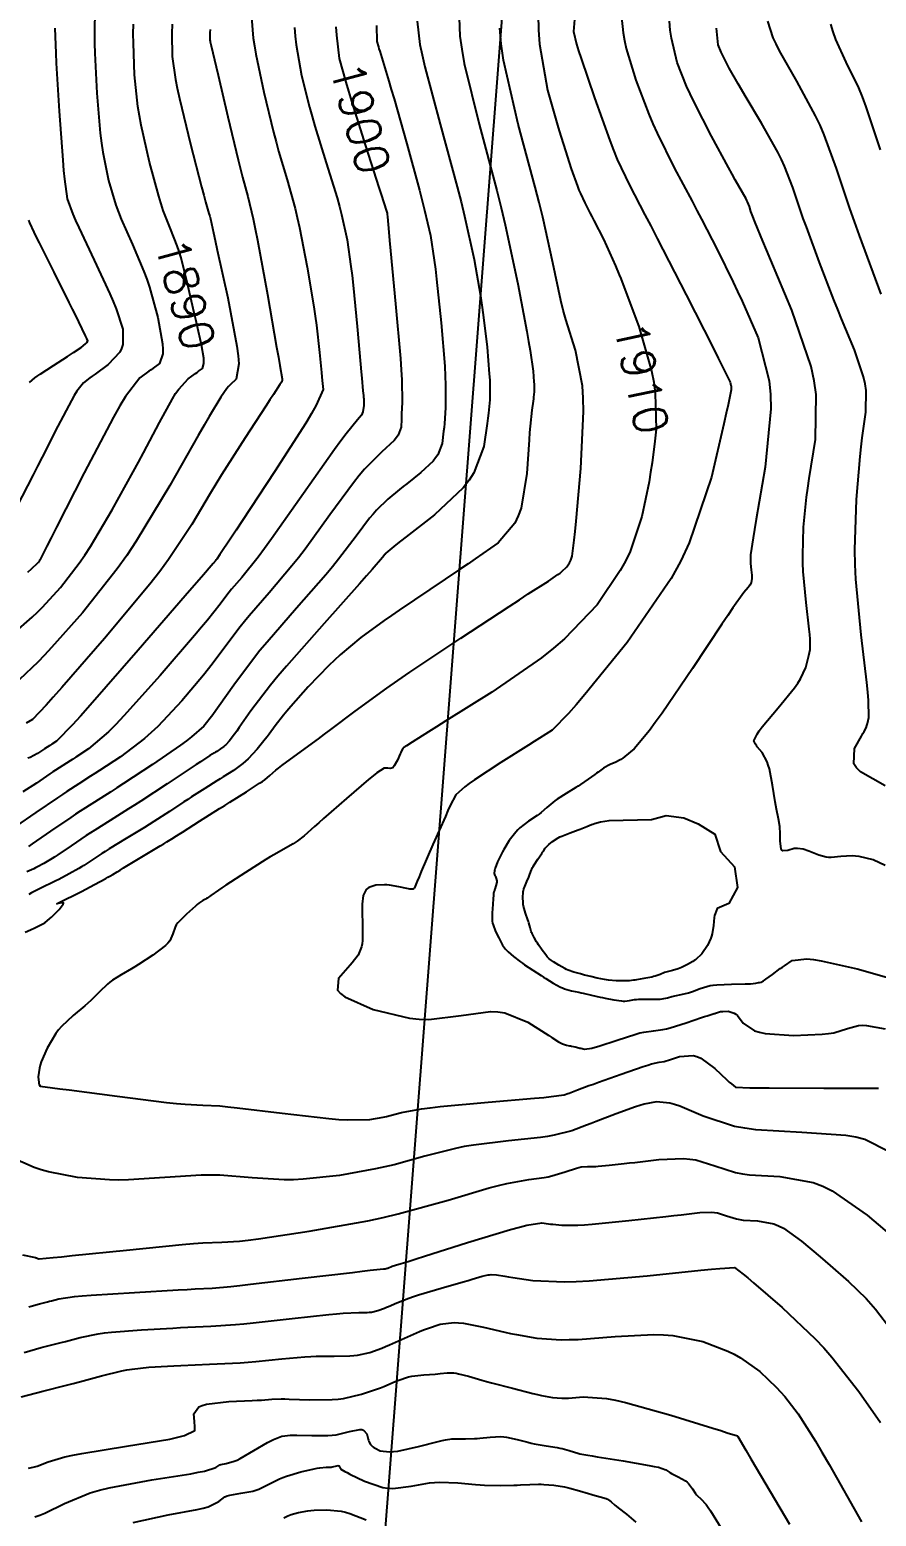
# Model space of a CAD drawing. Header units: metres. Extents: x 837476 to 838477, y 1189012 to 1191014.
# Drawn here: x 838139 to 838235.9, y 1189330.8 to 1189500.8 of the extents above; entities that cross this region are included whole.
import ezdxf

# ---------------------------------------------------------------- set-up
doc = ezdxf.new("R2010")
doc.units = ezdxf.units.M
doc.header["$LTSCALE"] = 0.3
for name, color, linetype in [('CORREDORVIA', 94, 'Continuous'), ('COTAS 10', 1, 'Continuous'), ('COTAS INT', 252, 'Continuous')]:
    doc.layers.add(name, color=color, linetype=linetype)
doc.styles.get("Standard").update_dxf_attribs({"font": 'simplex.shx'})

msp = doc.modelspace()

# ---------------------------------------------------------------- linework, layer by layer
at = {"layer": 'CORREDORVIA'}
msp.add_lwpolyline([(837910.676, 1191000.965), (838246.889, 1191005.3), (838347.391, 1190870.925), (838423.516, 1190628.699), (838450.215, 1190473.685), (838321.32, 1190375.615), (838242.09, 1190297.633), (838236.889, 1190068.622), (838166.593, 1189160.17), (837860.483, 1189307.124), (837593.191, 1189234.399), (837744.487, 1189686.609), (837700.859, 1189887.9), (837671.347, 1190075.087), (837676.273, 1190181.696), (837885.383, 1190229.429), (837983.184, 1190344.12), (837817.554, 1190502.187), (837798.033, 1190660.17), (837963.574, 1190795.982)], close=True, dxfattribs=at)
at = {"layer": 'COTAS 10'}
for points in [[(838137.149, 1189431.751), (838139.34, 1189433.655), (838139.932, 1189434.219), (838140.517, 1189434.798), (838142.579, 1189437.025), (838144.713, 1189439.804), (838145.345, 1189440.733), (838145.994, 1189441.731), (838148.486, 1189445.908), (838150.9, 1189450.256), (838151.501, 1189451.362), (838152.071, 1189452.425), (838153.885, 1189455.908), (838155.376, 1189458.621), (838155.743, 1189459.198), (838156.089, 1189459.7), (838157.176, 1189460.885), (838158.008, 1189461.491), (838158.194, 1189461.628), (838158.361, 1189461.752), (838158.803, 1189462.087), (838158.978, 1189462.653), (838158.977, 1189462.922), (838158.953, 1189463.239), (838158.687, 1189464.791), (838158.203, 1189466.974), (838158.042, 1189467.69), (838157.869, 1189468.454), (838157.148, 1189471.615), (838156.357, 1189474.712), (838156.141, 1189475.436), (838155.926, 1189476.102), (838155.159, 1189478.026), (838154.326, 1189480.136), (838154.07, 1189480.919), (838154.045, 1189481.001), (838153.803, 1189481.789), (838152.746, 1189485.652), (838151.795, 1189489.878), (838151.595, 1189490.978), (838151.423, 1189492.046), (838151.029, 1189495.652), (838150.903, 1189499.262), (838150.9, 1189500.334), (838150.91, 1189501.438)], [(838174.086, 1189501.126), (838174.13, 1189500.18), (838174.457, 1189497.517), (838175.193, 1189494.8), (838175.498, 1189493.775), (838175.846, 1189492.632), (838177.466, 1189487.517), (838178.999, 1189482.773), (838179.292, 1189481.864), (838179.529, 1189481.129), (838179.909, 1189479.937), (838179.922, 1189479.827), (838179.927, 1189479.774), (838179.933, 1189479.712), (838179.96, 1189479.411), (838180.123, 1189477.666), (838180.215, 1189476.695), (838180.327, 1189475.511), (838180.9, 1189469.474), (838181.447, 1189463.227), (838181.543, 1189461.912), (838181.615, 1189460.777), (838181.673, 1189458.174), (838181.593, 1189456.873), (838181.578, 1189456.558), (838181.566, 1189456.263), (838181.548, 1189455.364), (838181.209, 1189454.463), (838180.995, 1189454.168), (838180.729, 1189453.852), (838179.332, 1189452.546), (838177.363, 1189450.569), (838176.736, 1189449.831), (838176.073, 1189449.01), (838173.386, 1189445.355), (838170.544, 1189441.434), (838169.785, 1189440.444), (838169.038, 1189439.496), (838166.439, 1189436.421), (838164.164, 1189433.809), (838163.621, 1189433.153), (838163.117, 1189432.526), (838161.609, 1189430.505), (838160.053, 1189428.407), (838159.517, 1189427.731), (838158.936, 1189427.014), (838156.458, 1189424.084), (838153.693, 1189421.158), (838152.931, 1189420.443), (838152.17, 1189419.771), (838149.435, 1189417.69), (838147.043, 1189416.116), (838146.5, 1189415.763), (838146.007, 1189415.445), (838144.658, 1189414.599), (838143.285, 1189413.72), (838142.779, 1189413.382), (838142.217, 1189413.003), (838139.734, 1189411.293), (838137.411, 1189409.694)], [(838197.201, 1189502.505), (838197.247, 1189500.8), (838197.356, 1189499.171), (838198.283, 1189493.913), (838199.518, 1189489.633), (838199.821, 1189488.619), (838200.107, 1189487.681), (838200.999, 1189484.912), (838201.711, 1189482.924), (838201.883, 1189482.477), (838202.044, 1189482.075), (838202.536, 1189480.999), (838203.121, 1189479.888), (838203.341, 1189479.464), (838203.586, 1189478.99), (838204.68, 1189476.857), (838206.064, 1189473.826), (838206.492, 1189472.786), (838206.658, 1189472.368), (838206.939, 1189471.658), (838208.717, 1189466.857), (838210.18, 1189461.792), (838210.43, 1189460.498), (838210.612, 1189459.251), (838210.709, 1189455.135), (838210.547, 1189453.771), (838210.25, 1189451.284), (838210.082, 1189450.203), (838209.897, 1189449.115), (838209.08, 1189445.135), (838207.725, 1189441.144), (838207.201, 1189440.05), (838206.612, 1189438.961), (838203.945, 1189435.065), (838200.219, 1189431.18), (838198.962, 1189430.097), (838197.608, 1189429.012), (838191.903, 1189425.065), (838186.648, 1189421.777), (838185.578, 1189421.107), (838184.673, 1189420.54), (838182.795, 1189419.362), (838182.142, 1189418.935), (838182.01, 1189418.842), (838181.9, 1189418.761), (838181.68, 1189418.561), (838181.543, 1189418.293), (838181.485, 1189418.168), (838181.418, 1189418.022), (838181.106, 1189417.312), (838180.758, 1189416.642), (838180.669, 1189416.521), (838180.583, 1189416.427), (838180.3, 1189416.322), (838180.031, 1189416.378), (838179.954, 1189416.386), (838179.877, 1189416.391), (838179.589, 1189416.381), (838178.751, 1189415.831), (838178.327, 1189415.494), (838177.819, 1189415.078), (838175.289, 1189412.911), (838172.672, 1189410.622), (838172.11, 1189410.128), (838171.618, 1189409.696), (838170.427, 1189408.643), (838169.657, 1189408.026), (838169.43, 1189407.869), (838169.197, 1189407.719), (838168.307, 1189407.225), (838167.04, 1189406.524), (838166.569, 1189406.243), (838166.046, 1189405.924), (838163.723, 1189404.456), (838161.496, 1189403.011), (838161.033, 1189402.705), (838160.637, 1189402.441), (838159.761, 1189401.829), (838159.355, 1189401.528), (838159.254, 1189401.46), (838159.159, 1189401.399), (838158.861, 1189401.234), (838158.412, 1189400.925), (838158.222, 1189400.774), (838158.004, 1189400.593), (838156.979, 1189399.704), (838156.005, 1189398.702), (838155.819, 1189398.451), (838155.669, 1189398.211), (838155.428, 1189397.44), (838155.074, 1189396.643), (838154.852, 1189396.386), (838154.576, 1189396.115), (838153.135, 1189395.005), (838151.49, 1189393.925), (838151.086, 1189393.671), (838150.705, 1189393.437), (838149.516, 1189392.758), (838148.502, 1189392.124), (838148.231, 1189391.919), (838147.964, 1189391.701), (838147.037, 1189390.809), (838146.026, 1189389.801), (838145.707, 1189389.51), (838145.371, 1189389.214), (838144.016, 1189388.105), (838142.67, 1189386.839), (838142.339, 1189386.444), (838142.027, 1189386.03), (838141.053, 1189384.374), (838140.375, 1189382.785), (838140.25, 1189382.412), (838140.152, 1189382.069), (838140.023, 1189381.075), (838140.083, 1189380.425), (838140.105, 1189380.299), (838140.129, 1189380.197), (838140.23, 1189380.025), (838141.653, 1189379.835), (838142.51, 1189379.722), (838143.566, 1189379.583), (838149.053, 1189378.865), (838154.692, 1189378.168), (838155.844, 1189378.043), (838156.819, 1189377.947), (838158.865, 1189377.847), (838160.797, 1189377.762), (838161.701, 1189377.675), (838162.766, 1189377.561), (838167.941, 1189376.924), (838173.258, 1189376.317), (838174.412, 1189376.222), (838175.427, 1189376.16), (838177.941, 1189376.201), (838179.481, 1189376.478), (838179.882, 1189376.565), (838180.271, 1189376.655), (838181.585, 1189377.016), (838183.861, 1189377.433), (838184.857, 1189377.559), (838186.012, 1189377.689), (838191.503, 1189378.195), (838196.807, 1189378.646), (838197.845, 1189378.742), (838198.695, 1189378.824), (838200.206, 1189379.016), (838200.613, 1189379.17), (838200.767, 1189379.229), (838200.939, 1189379.295), (838201.71, 1189379.593), (838203.018, 1189380.08), (838203.529, 1189380.265), (838204.105, 1189380.472), (838206.722, 1189381.401), (838209.233, 1189382.262), (838209.742, 1189382.425), (838210.169, 1189382.556), (838211.041, 1189382.759), (838211.612, 1189382.854), (838211.85, 1189382.917), (838212.124, 1189382.996), (838213.4, 1189383.413), (838214.934, 1189383.521), (838215.37, 1189383.404), (838215.81, 1189383.224), (838217.439, 1189382.043), (838218.807, 1189380.745), (838219.083, 1189380.49), (838219.315, 1189380.28), (838219.779, 1189379.902), (838221.436, 1189379.836), (838222.419, 1189379.824), (838223.63, 1189379.814), (838229.899, 1189379.798), (838236.149, 1189379.785)], [(838236.436, 1189470.562), (838233.959, 1189477.261), (838233.385, 1189478.872), (838232.858, 1189480.376), (838231.36, 1189484.924), (838229.94, 1189488.804), (838229.463, 1189489.886), (838228.95, 1189490.972), (838226.796, 1189494.924), (838224.834, 1189498.396), (838224.442, 1189499.18), (838224.116, 1189499.886), (838223.485, 1189501.794)], [(838138.074, 1189344.504), (838140.53, 1189345.137), (838143.271, 1189345.819), (838144.006, 1189346.008), (838144.729, 1189346.198), (838147.256, 1189346.887), (838149.58, 1189347.463), (838150.176, 1189347.582), (838150.752, 1189347.682), (838152.663, 1189347.9), (838154.811, 1189348.01), (838155.537, 1189348.044), (838156.319, 1189348.079), (838159.618, 1189348.217), (838163.12, 1189348.4), (838164.03, 1189348.464), (838164.915, 1189348.533), (838167.896, 1189348.83), (838170.527, 1189349.083), (838171.191, 1189349.124), (838171.827, 1189349.153), (838173.893, 1189349.154), (838175.66, 1189349.171), (838176.108, 1189349.21), (838176.539, 1189349.263), (838177.945, 1189349.581), (838179.34, 1189350.083), (838179.763, 1189350.253), (838180.202, 1189350.436), (838181.921, 1189351.208), (838183.656, 1189351.976), (838184.106, 1189352.156), (838184.542, 1189352.322), (838186.005, 1189352.804), (838187.599, 1189352.991), (838188.118, 1189352.971), (838188.67, 1189352.92), (838190.944, 1189352.475), (838193.399, 1189351.887), (838194.065, 1189351.745), (838194.726, 1189351.612), (838197.063, 1189351.207), (838199.838, 1189351.029), (838200.774, 1189351.039), (838201.783, 1189351.075), (838206.033, 1189351.416), (838210.441, 1189351.638), (838211.549, 1189351.597), (838212.609, 1189351.513), (838216.033, 1189350.842), (838218.926, 1189349.727), (838219.651, 1189349.364), (838220.343, 1189348.976), (838222.57, 1189347.379), (838224.468, 1189345.575), (838224.953, 1189345.058), (838225.42, 1189344.532), (838226.959, 1189342.57), (838228.935, 1189339.448), (838229.677, 1189338.191), (838230.503, 1189336.765), (838234.194, 1189330.195)]]:
    msp.add_lwpolyline(points, dxfattribs=at)
at = {"layer": 'COTAS INT'}
for points in [[(838146.501, 1189503.341), (838146.449, 1189500.25), (838146.466, 1189499.227), (838146.498, 1189498.131), (838146.726, 1189493.566), (838147.121, 1189488.967), (838147.258, 1189487.849), (838147.407, 1189486.799), (838148.043, 1189483.566), (838148.899, 1189480.745), (838149.186, 1189479.953), (838149.496, 1189479.158), (838150.797, 1189476.247), (838152.121, 1189473.178), (838152.445, 1189472.282), (838152.75, 1189471.366), (838153.699, 1189467.89), (838154.235, 1189464.894), (838154.28, 1189464.28), (838154.281, 1189463.76), (838153.911, 1189462.66), (838153.163, 1189462.11), (838152.926, 1189461.937), (838152.675, 1189461.754), (838151.661, 1189461.017), (838150.012, 1189458.865), (838149.362, 1189457.79), (838148.627, 1189456.508), (838145.272, 1189450.144), (838142.121, 1189443.915), (838141.514, 1189442.716), (838141.022, 1189441.746), (838140.207, 1189440.144), (838140.146, 1189440.042), (838140.13, 1189440.018), (838140.115, 1189439.995), (838140.063, 1189439.927), (838140.013, 1189439.873), (838139.998, 1189439.859), (838139.984, 1189439.845), (838139.93, 1189439.799), (838139.213, 1189439.141), (838138.78, 1189438.742)], [(838188.111, 1189504.287), (838188.252, 1189500.054), (838188.469, 1189498.572), (838188.763, 1189496.956), (838190.468, 1189490), (838192.488, 1189482.44), (838192.981, 1189480.442), (838193.444, 1189478.486), (838194.876, 1189471.768), (838195.902, 1189466.312), (838196.109, 1189465.152), (838196.283, 1189464.144), (838196.632, 1189461.768), (838196.732, 1189460.564), (838196.748, 1189460.295), (838196.759, 1189460.053), (838196.759, 1189459.41), (838196.698, 1189458.809), (838196.672, 1189458.593), (838196.64, 1189458.355), (838196.492, 1189457.32), (838196.297, 1189455.493), (838196.236, 1189454.757), (838196.173, 1189453.921), (838195.921, 1189450.07), (838195.252, 1189446.118), (838194.925, 1189445.218), (838194.537, 1189444.403), (838192.623, 1189442.16), (838190.022, 1189440.312), (838189.199, 1189439.745), (838188.333, 1189439.153), (838184.835, 1189436.818), (838181.321, 1189434.458), (838180.445, 1189433.851), (838179.61, 1189433.264), (838176.943, 1189431.313), (838174.561, 1189429.342), (838173.906, 1189428.743), (838173.253, 1189428.121), (838170.908, 1189425.68), (838168.911, 1189423.419), (838168.476, 1189422.91), (838168.093, 1189422.451), (838167.138, 1189421.22), (838166.442, 1189420.261), (838166.223, 1189419.975), (838165.991, 1189419.679), (838165.058, 1189418.536), (838164.03, 1189417.436), (838163.739, 1189417.167), (838163.445, 1189416.914), (838162.361, 1189416.128), (838161.186, 1189415.394), (838160.834, 1189415.174), (838160.472, 1189414.946), (838159.069, 1189414.061), (838157.552, 1189413.09), (838157.117, 1189412.808), (838156.676, 1189412.521), (838155.03, 1189411.438), (838153.243, 1189410.279), (838152.714, 1189409.944), (838152.169, 1189409.603), (838150.073, 1189408.319), (838148.139, 1189407.137), (838147.696, 1189406.86), (838147.292, 1189406.604), (838146.166, 1189405.861), (838145.242, 1189405.253), (838144.965, 1189405.083), (838144.679, 1189404.912), (838143.573, 1189404.287), (838142.389, 1189403.666), (838142.054, 1189403.497), (838141.717, 1189403.329), (838140.476, 1189402.735), (838139.261, 1189402.128), (838138.941, 1189401.952)], [(838206.649, 1189503.315), (838206.921, 1189500.466), (838207.088, 1189499.588), (838207.294, 1189498.671), (838208.369, 1189495.035), (838209.857, 1189491.136), (838210.323, 1189490.053), (838210.814, 1189488.968), (838212.784, 1189485.035), (838214.838, 1189481.188), (838215.382, 1189480.157), (838215.914, 1189479.141), (838217.748, 1189475.593), (838219.533, 1189471.959), (838220.035, 1189470.889), (838220.54, 1189469.791), (838222.393, 1189465.593), (838223.654, 1189460.658), (838223.786, 1189459.095), (838223.824, 1189457.447), (838223.18, 1189450.787), (838222.16, 1189444.864), (838221.961, 1189443.681), (838221.798, 1189442.696), (838221.514, 1189440.787), (838221.495, 1189440.148), (838221.499, 1189439.964), (838221.508, 1189439.775), (838221.575, 1189439.067), (838221.646, 1189438.457), (838221.658, 1189438.33), (838221.665, 1189438.222), (838221.662, 1189437.985), (838221.632, 1189437.852), (838221.569, 1189437.58), (838221.416, 1189437.284), (838221.336, 1189437.169), (838221.24, 1189437.039), (838220.755, 1189436.449), (838219.49, 1189434.705), (838218.902, 1189433.847), (838218.211, 1189432.826), (838214.854, 1189427.788), (838211.381, 1189422.669), (838210.616, 1189421.598), (838209.937, 1189420.677), (838208.195, 1189418.603), (838207.144, 1189417.697), (838206.9, 1189417.512), (838206.677, 1189417.355), (838206.041, 1189417.029), (838205.529, 1189416.843), (838205.383, 1189416.774), (838205.237, 1189416.698), (838204.695, 1189416.363), (838204.091, 1189415.939), (838203.905, 1189415.807), (838203.711, 1189415.669), (838202.944, 1189415.117), (838202.057, 1189414.505), (838201.788, 1189414.329), (838201.509, 1189414.15), (838200.418, 1189413.48), (838199.376, 1189412.818), (838199.129, 1189412.643), (838198.9, 1189412.472), (838198.221, 1189411.888), (838197.557, 1189411.305), (838197.338, 1189411.135), (838197.103, 1189410.962), (838196.126, 1189410.305), (838195.129, 1189409.553), (838194.881, 1189409.319), (838194.645, 1189409.074), (838193.897, 1189408.098), (838193.289, 1189407.09), (838193.141, 1189406.825), (838193.003, 1189406.566), (838192.578, 1189405.682), (838192.297, 1189404.961), (838192.249, 1189404.804), (838192.214, 1189404.667), (838192.196, 1189404.326), (838192.271, 1189404.108), (838192.296, 1189404.048), (838192.321, 1189403.987), (838192.424, 1189403.77), (838192.486, 1189403.509), (838192.485, 1189403.421), (838192.477, 1189403.326), (838192.38, 1189402.928), (838192.255, 1189402.553), (838192.228, 1189402.473), (838192.205, 1189402.403), (838192.149, 1189402.236), (838192.116, 1189402.052), (838192.107, 1189401.971), (838192.098, 1189401.877), (838192.065, 1189401.43), (838192.027, 1189400.841), (838192.015, 1189400.658), (838192.001, 1189400.466), (838191.945, 1189399.7), (838191.968, 1189398.891), (838192.005, 1189398.672), (838192.055, 1189398.455), (838192.345, 1189397.69), (838192.696, 1189396.997), (838192.784, 1189396.826), (838192.87, 1189396.664), (838193.146, 1189396.153), (838193.493, 1189395.676), (838193.622, 1189395.535), (838193.765, 1189395.39), (838194.403, 1189394.834), (838195.186, 1189394.241), (838195.421, 1189394.073), (838195.664, 1189393.903), (838196.609, 1189393.276), (838197.574, 1189392.661), (838197.83, 1189392.499), (838198.081, 1189392.34), (838198.949, 1189391.797), (838199.78, 1189391.348), (838200.008, 1189391.248), (838200.234, 1189391.159), (838201.045, 1189390.929), (838201.884, 1189390.755), (838202.129, 1189390.702), (838202.379, 1189390.646), (838203.327, 1189390.427), (838204.314, 1189390.202), (838204.589, 1189390.143), (838204.864, 1189390.085), (838205.861, 1189389.885), (838206.745, 1189389.76), (838206.948, 1189389.748), (838207.133, 1189389.746), (838207.653, 1189389.823), (838208.229, 1189389.931), (838208.45, 1189389.948), (838208.697, 1189389.961), (838209.81, 1189389.961), (838210.93, 1189389.963), (838211.182, 1189389.977), (838211.407, 1189389.996), (838212.009, 1189390.111), (838212.514, 1189390.263), (838212.678, 1189390.305), (838212.854, 1189390.348), (838213.577, 1189390.505), (838214.395, 1189390.708), (838214.63, 1189390.78), (838214.869, 1189390.859), (838215.765, 1189391.202), (838216.872, 1189391.515), (838217.244, 1189391.575), (838217.645, 1189391.623), (838219.332, 1189391.698), (838220.901, 1189391.713), (838221.228, 1189391.723), (838221.507, 1189391.735), (838222.128, 1189391.798), (838222.408, 1189391.864), (838222.474, 1189391.879), (838222.534, 1189391.891), (838222.708, 1189391.922), (838222.994, 1189392.069), (838223.125, 1189392.155), (838223.278, 1189392.261), (838224.019, 1189392.806), (838224.906, 1189393.456), (838225.151, 1189393.628), (838225.397, 1189393.796), (838226.283, 1189394.372), (838227.961, 1189394.564), (838228.705, 1189394.489), (838229.571, 1189394.358), (838233.708, 1189393.425), (838238.666, 1189392.019)], [(838141.939, 1189500.996), (838141.987, 1189499.063), (838142.033, 1189498.119), (838142.092, 1189496.999), (838142.423, 1189491.481), (838142.82, 1189485.888), (838142.921, 1189484.721), (838143.019, 1189483.72), (838143.339, 1189481.481), (838143.994, 1189479.7), (838144.302, 1189478.987), (838144.666, 1189478.18), (838146.436, 1189474.469), (838148.231, 1189470.621), (838148.611, 1189469.727), (838148.939, 1189468.907), (838149.699, 1189466.563), (838149.702, 1189464.816), (838149.553, 1189464.372), (838149.34, 1189463.945), (838148.026, 1189462.546), (838146.533, 1189461.443), (838146.206, 1189461.202), (838145.916, 1189460.989), (838145.183, 1189460.452), (838144.44, 1189459.476), (838144.145, 1189458.986), (838143.81, 1189458.401), (838142.279, 1189455.493), (838140.465, 1189451.923), (838139.953, 1189450.92), (838139.436, 1189449.911), (838137.531, 1189446.216)], [(838155.333, 1189501.442), (838155.308, 1189500.394), (838155.331, 1189497.737), (838155.724, 1189495.126), (838155.932, 1189494.106), (838156.184, 1189492.957), (838157.449, 1189487.737), (838158.708, 1189482.834), (838158.954, 1189481.885), (838159.157, 1189481.114), (838159.52, 1189479.804), (838159.596, 1189479.614), (838159.618, 1189479.548), (838159.639, 1189479.476), (838159.717, 1189479.169), (838160.068, 1189477.576), (838160.262, 1189476.693), (838160.497, 1189475.619), (838161.693, 1189470.144), (838162.738, 1189464.63), (838162.878, 1189463.532), (838162.953, 1189462.618), (838162.684, 1189460.866), (838161.99, 1189460.219), (838161.796, 1189460.002), (838161.603, 1189459.769), (838160.9, 1189458.793), (838159.581, 1189456.587), (838158.999, 1189455.58), (838158.322, 1189454.4), (838155.094, 1189448.705), (838151.224, 1189442.321), (838150.142, 1189440.707), (838149.055, 1189439.159), (838145.094, 1189434.122), (838141.558, 1189430.156), (838140.739, 1189429.282), (838139.99, 1189428.507), (838137.862, 1189426.52)], [(838169.332, 1189501.067), (838169.413, 1189500.074), (838169.522, 1189499.088), (838170.144, 1189495.585), (838171.067, 1189491.947), (838171.365, 1189490.877), (838171.681, 1189489.779), (838172.976, 1189485.585), (838174.201, 1189481.576), (838174.473, 1189480.595), (838174.715, 1189479.671), (838175.35, 1189476.797), (838175.796, 1189473.751), (838175.92, 1189472.718), (838176.044, 1189471.602), (838176.496, 1189466.886), (838176.876, 1189462.563), (838176.955, 1189461.695), (838177.023, 1189460.969), (838177.173, 1189459.536), (838177.236, 1189458.972), (838177.248, 1189458.795), (838177.257, 1189458.607), (838177.274, 1189457.854), (838177.162, 1189457.105), (838177.091, 1189456.921), (838177.003, 1189456.747), (838176.537, 1189456.202), (838175.24, 1189454.621), (838174.626, 1189453.794), (838173.903, 1189452.798), (838170.372, 1189447.795), (838166.702, 1189442.605), (838165.891, 1189441.491), (838165.168, 1189440.517), (838163.298, 1189438.167), (838162.133, 1189436.829), (838161.855, 1189436.493), (838161.596, 1189436.172), (838160.824, 1189435.137), (838159.378, 1189433.314), (838158.695, 1189432.496), (838157.889, 1189431.543), (838153.955, 1189426.97), (838149.821, 1189422.363), (838148.888, 1189421.389), (838148.048, 1189420.545), (838145.778, 1189418.586), (838144.313, 1189417.621), (838143.98, 1189417.405), (838143.679, 1189417.211), (838142.852, 1189416.693), (838142.012, 1189416.154), (838141.702, 1189415.947), (838141.358, 1189415.715), (838139.837, 1189414.668), (838138.263, 1189413.655)], [(838138.511, 1189397.627), (838139.123, 1189397.888), (838139.644, 1189398.12), (838140.775, 1189398.709), (838141.356, 1189399.184), (838141.531, 1189399.343), (838141.712, 1189399.515), (838142.416, 1189400.233), (838142.879, 1189400.83), (838142.908, 1189400.924), (838142.894, 1189400.988), (838142.487, 1189400.961), (838142.151, 1189400.879), (838142.181, 1189400.907), (838142.266, 1189400.958), (838143.02, 1189401.327), (838144.221, 1189401.908), (838144.587, 1189402.093), (838144.968, 1189402.289), (838146.465, 1189403.082), (838147.752, 1189403.779), (838148, 1189403.913), (838148.202, 1189404.023), (838148.537, 1189404.208), (838149.067, 1189404.53), (838149.391, 1189404.725), (838149.792, 1189404.967), (838151.879, 1189406.226), (838153.977, 1189407.492), (838154.385, 1189407.739), (838154.718, 1189407.941), (838155.295, 1189408.293), (838155.837, 1189408.638), (838156.148, 1189408.835), (838156.528, 1189409.076), (838158.482, 1189410.313), (838160.77, 1189411.757), (838161.361, 1189412.129), (838161.934, 1189412.488), (838163.851, 1189413.685), (838165.353, 1189414.65), (838165.665, 1189414.864), (838165.932, 1189415.055), (838166.518, 1189415.553), (838167.186, 1189416.144), (838167.504, 1189416.394), (838167.88, 1189416.681), (838169.719, 1189418.031), (838172.072, 1189419.748), (838172.772, 1189420.266), (838173.493, 1189420.804), (838176.274, 1189422.899), (838179.906, 1189425.529), (838181.164, 1189426.402), (838182.531, 1189427.339), (838188.382, 1189431.247), (838193.909, 1189434.876), (838195.072, 1189435.637), (838196.077, 1189436.292), (838198.382, 1189437.775), (838199.475, 1189438.506), (838199.716, 1189438.686), (838199.931, 1189438.857), (838200.484, 1189439.394), (838200.812, 1189439.872), (838200.884, 1189440.006), (838200.949, 1189440.141), (838201.115, 1189440.631), (838201.337, 1189442.464), (838201.436, 1189443.446), (838201.552, 1189444.633), (838202.106, 1189450.631), (838202.412, 1189457.17), (838202.371, 1189458.698), (838202.275, 1189460.104), (838201.475, 1189464.162), (838200.374, 1189467.678), (838200.087, 1189468.743), (838199.809, 1189469.847), (838198.874, 1189474.162), (838197.732, 1189479.372), (838197.324, 1189481.04), (838196.877, 1189482.807), (838194.928, 1189490), (838193.264, 1189497.339), (838192.996, 1189499.197), (838192.811, 1189500.979)], [(838183.382, 1189501.787), (838183.692, 1189499.128), (838183.942, 1189497.947), (838184.262, 1189496.572), (838186.009, 1189490), (838187.947, 1189482.863), (838188.388, 1189481.133), (838188.787, 1189479.509), (838189.884, 1189474.53), (838190.615, 1189470.391), (838190.783, 1189469.296), (838190.937, 1189468.222), (838191.37, 1189464.53), (838191.625, 1189461.445), (838191.666, 1189460.755), (838191.695, 1189460.135), (838191.695, 1189458.488), (838191.54, 1189456.95), (838191.472, 1189456.399), (838191.392, 1189455.794), (838191.013, 1189453.155), (838189.871, 1189450.138), (838189.31, 1189449.294), (838188.643, 1189448.447), (838185.352, 1189445.358), (838182.108, 1189442.821), (838181.472, 1189442.323), (838180.949, 1189441.913), (838180.004, 1189441.167), (838179.789, 1189440.958), (838179.726, 1189440.887), (838179.661, 1189440.808), (838179.412, 1189440.476), (838178.228, 1189439.092), (838177.574, 1189438.352), (838176.777, 1189437.456), (838172.72, 1189432.93), (838168.406, 1189428.03), (838167.447, 1189426.899), (838166.591, 1189425.865), (838164.351, 1189422.943), (838163.013, 1189421.019), (838162.726, 1189420.614), (838162.474, 1189420.264), (838161.867, 1189419.46), (838161.487, 1189419.054), (838161.38, 1189418.954), (838161.272, 1189418.861), (838160.871, 1189418.571), (838160.438, 1189418.3), (838160.308, 1189418.219), (838160.174, 1189418.135), (838159.656, 1189417.808), (838158.575, 1189417.104), (838158.086, 1189416.782), (838157.514, 1189416.404), (838154.764, 1189414.583), (838151.769, 1189412.617), (838151.042, 1189412.149), (838150.36, 1189411.713), (838148.268, 1189410.413), (838146.486, 1189409.307), (838146, 1189408.995), (838145.516, 1189408.679), (838143.795, 1189407.513), (838142.282, 1189406.483), (838141.93, 1189406.252), (838141.606, 1189406.044), (838140.68, 1189405.492), (838139.93, 1189405.098), (838139.719, 1189404.991), (838139.505, 1189404.885), (838138.72, 1189404.509)], [(838164.429, 1189502.251), (838164.61, 1189499.86), (838164.744, 1189498.976), (838164.914, 1189497.995), (838165.831, 1189493.652), (838166.94, 1189489.094), (838167.231, 1189487.978), (838167.516, 1189486.926), (838168.486, 1189483.652), (838169.402, 1189480.379), (838169.653, 1189479.327), (838169.902, 1189478.212), (838170.79, 1189473.657), (838171.543, 1189469.136), (838171.707, 1189468.042), (838171.851, 1189467.017), (838172.209, 1189463.886), (838172.414, 1189461.608), (838172.461, 1189461.122), (838172.504, 1189460.697), (838172.624, 1189459.684), (838171.827, 1189457.873), (838171.292, 1189456.945), (838170.62, 1189455.832), (838167.059, 1189450.275), (838163.393, 1189444.71), (838162.654, 1189443.593), (838162.037, 1189442.66), (838160.806, 1189440.82), (838160.435, 1189440.29), (838160.359, 1189440.183), (838160.294, 1189440.093), (838160.157, 1189439.913), (838160.102, 1189439.849), (838160.088, 1189439.833), (838160.076, 1189439.818), (838160.039, 1189439.768), (838158.704, 1189438.221), (838157.873, 1189437.262), (838156.842, 1189436.072), (838151.452, 1189429.856), (838145.948, 1189423.569), (838144.845, 1189422.334), (838143.925, 1189421.319), (838142.121, 1189419.481), (838141.583, 1189419.127), (838141.461, 1189419.047), (838141.351, 1189418.976), (838141.047, 1189418.786), (838140.739, 1189418.588), (838140.625, 1189418.512), (838140.499, 1189418.427), (838139.94, 1189418.043), (838139.116, 1189417.616), (838138.822, 1189417.504)], [(838178.738, 1189501.273), (838178.771, 1189499.449), (838178.936, 1189498.841), (838179.004, 1189498.611), (838179.083, 1189498.353), (838179.449, 1189497.196), (838180.131, 1189494.936), (838180.409, 1189493.983), (838180.724, 1189492.887), (838182.185, 1189487.747), (838183.641, 1189482.453), (838183.954, 1189481.26), (838184.228, 1189480.186), (838184.892, 1189477.293), (838185.327, 1189474.47), (838185.457, 1189473.439), (838185.591, 1189472.301), (838186.107, 1189467.293), (838186.518, 1189462.327), (838186.584, 1189461.215), (838186.631, 1189460.217), (838186.63, 1189457.567), (838186.486, 1189455.784), (838186.442, 1189455.334), (838186.396, 1189454.902), (838186.215, 1189453.502), (838185.727, 1189452.214), (838185.488, 1189451.854), (838185.203, 1189451.492), (838183.798, 1189450.173), (838182.185, 1189448.901), (838181.769, 1189448.57), (838181.367, 1189448.247), (838180.027, 1189447.153), (838178.709, 1189445.874), (838178.321, 1189445.433), (838177.922, 1189444.955), (838176.399, 1189442.916), (838174.386, 1189440.263), (838173.68, 1189439.398), (838172.908, 1189438.476), (838169.579, 1189434.676), (838166.195, 1189430.789), (838165.388, 1189429.813), (838164.637, 1189428.881), (838162.395, 1189425.874), (838160.727, 1189423.499), (838160.339, 1189422.966), (838159.983, 1189422.485), (838158.961, 1189421.198), (838157.566, 1189419.952), (838156.974, 1189419.498), (838156.293, 1189418.997), (838153.092, 1189416.795), (838149.773, 1189414.61), (838149.019, 1189414.12), (838148.336, 1189413.68), (838146.463, 1189412.506), (838144.834, 1189411.477), (838144.304, 1189411.129), (838143.741, 1189410.753), (838141.424, 1189409.166), (838139.322, 1189407.713), (838138.894, 1189407.421)], [(838201.407, 1189502.449), (838201.243, 1189500.62), (838201.612, 1189499.159), (838201.844, 1189498.409), (838202.132, 1189497.51), (838203.64, 1189493.017), (838205.397, 1189488.157), (838205.842, 1189487.026), (838206.269, 1189485.988), (838207.66, 1189483.017), (838209.427, 1189479.661), (838210.092, 1189478.381), (838210.832, 1189476.949), (838214.135, 1189470.508), (838217.217, 1189464.452), (838217.817, 1189463.262), (838218.307, 1189462.283), (838219.164, 1189460.508), (838219.273, 1189460.133), (838219.291, 1189460.037), (838219.305, 1189459.944), (838219.312, 1189459.64), (838218.949, 1189457.935), (838218.729, 1189456.959), (838218.457, 1189455.766), (838217.044, 1189449.64), (838214.502, 1189442.148), (838213.517, 1189440.094), (838212.411, 1189438.049), (838207.405, 1189430.736), (838202.561, 1189424.788), (838201.557, 1189423.604), (838200.7, 1189422.62), (838198.824, 1189420.736), (838197.363, 1189419.819), (838196.769, 1189419.444), (838196.091, 1189419.017), (838192.957, 1189417.04), (838189.929, 1189415.061), (838189.319, 1189414.632), (838188.809, 1189414.256), (838187.789, 1189413.33), (838187.161, 1189412.102), (838186.897, 1189411.536), (838186.595, 1189410.871), (838185.178, 1189407.654), (838183.837, 1189404.545), (838183.583, 1189403.948), (838183.378, 1189403.467), (838183.06, 1189402.683), (838183.038, 1189402.642), (838183.02, 1189402.629), (838182.998, 1189402.615), (838182.874, 1189402.559), (838182.533, 1189402.562), (838182.374, 1189402.585), (838182.186, 1189402.618), (838181.274, 1189402.818), (838180.205, 1189403.006), (838179.919, 1189403.031), (838179.637, 1189403.045), (838178.654, 1189402.997), (838177.851, 1189402.742), (838177.681, 1189402.625), (838177.535, 1189402.488), (838177.201, 1189401.827), (838177.078, 1189400.816), (838177.065, 1189400.459), (838177.061, 1189400.068), (838177.126, 1189398.376), (838177.122, 1189396.693), (838177.075, 1189396.307), (838177.009, 1189395.956), (838176.604, 1189394.98), (838175.938, 1189394.121), (838175.706, 1189393.844), (838175.454, 1189393.55), (838174.376, 1189392.346), (838174.247, 1189391.003), (838174.594, 1189390.62), (838175.107, 1189390.234), (838178.342, 1189388.801), (838182.512, 1189387.807), (838183.615, 1189387.698), (838184.695, 1189387.659), (838188.408, 1189388.119), (838191.745, 1189388.564), (838192.589, 1189388.517), (838193.397, 1189388.396), (838196.023, 1189387.342), (838198.022, 1189386.063), (838198.435, 1189385.799), (838198.786, 1189385.575), (838199.546, 1189385.094), (838199.905, 1189384.9), (838200.003, 1189384.857), (838200.101, 1189384.819), (838200.451, 1189384.719), (838200.814, 1189384.644), (838200.919, 1189384.621), (838201.027, 1189384.597), (838201.437, 1189384.503), (838201.863, 1189384.405), (838201.982, 1189384.38), (838202.1, 1189384.355), (838202.531, 1189384.269), (838203.362, 1189384.373), (838203.733, 1189384.468), (838204.165, 1189384.591), (838206.234, 1189385.276), (838208.378, 1189385.972), (838208.857, 1189386.103), (838209.287, 1189386.207), (838210.426, 1189386.36), (838211.494, 1189386.486), (838211.879, 1189386.573), (838212.303, 1189386.682), (838214.158, 1189387.266), (838215.896, 1189387.863), (838216.247, 1189387.981), (838216.541, 1189388.078), (838217.133, 1189388.257), (838217.363, 1189388.314), (838217.429, 1189388.334), (838217.496, 1189388.356), (838217.747, 1189388.452), (838218.089, 1189388.54), (838218.214, 1189388.557), (838218.351, 1189388.57), (838218.954, 1189388.592), (838219.635, 1189388.38), (838219.821, 1189388.246), (838220.007, 1189388.081), (838220.668, 1189387.211), (838221.949, 1189386.342), (838222.525, 1189386.176), (838223.197, 1189386.043), (838226.424, 1189385.831), (838229.714, 1189385.95), (838230.426, 1189386.025), (838231.051, 1189386.119), (838232.59, 1189386.608), (838233.848, 1189386.974), (838234.295, 1189386.989), (838234.786, 1189386.966), (838236.918, 1189386.576)], [(838236.894, 1189405.252), (838235.538, 1189405.915), (838233.936, 1189406.268), (838233.528, 1189406.318), (838233.134, 1189406.346), (838231.84, 1189406.271), (838230.726, 1189406.168), (838230.445, 1189406.178), (838230.178, 1189406.204), (838229.313, 1189406.439), (838228.562, 1189406.752), (838228.365, 1189406.828), (838228.174, 1189406.9), (838227.524, 1189407.121), (838226.883, 1189407.211), (838226.697, 1189407.201), (838226.507, 1189407.175), (838225.793, 1189406.953), (838225.207, 1189406.923), (838225.099, 1189407.018), (838225.014, 1189407.157), (838224.9, 1189408.036), (838224.891, 1189409.142), (838224.872, 1189409.425), (838224.846, 1189409.698), (838224.69, 1189410.603), (838224.466, 1189411.699), (838224.397, 1189412.094), (838224.325, 1189412.528), (838224.039, 1189414.424), (838223.667, 1189416.306), (838223.54, 1189416.731), (838223.403, 1189417.114), (838222.822, 1189418.152), (838222.283, 1189418.828), (838222.173, 1189418.984), (838222.079, 1189419.125), (838221.879, 1189419.522), (838222.249, 1189420.283), (838222.515, 1189420.654), (838222.852, 1189421.095), (838224.657, 1189423.265), (838226.526, 1189425.571), (838226.902, 1189426.098), (838227.217, 1189426.576), (838227.847, 1189427.898), (838228.16, 1189429.261), (838228.312, 1189429.927), (838228.327, 1189431.112), (838228.289, 1189431.652), (838228.232, 1189432.285), (838227.875, 1189435.336), (838227.539, 1189438.877), (838227.495, 1189439.818), (838227.473, 1189440.742), (838227.571, 1189443.937), (838227.924, 1189447.346), (838228.062, 1189448.406), (838228.219, 1189449.515), (838228.931, 1189453.937), (838229.022, 1189459.097), (838228.787, 1189460.672), (838228.439, 1189462.309), (838226.243, 1189468.75), (838223.813, 1189474.453), (838223.318, 1189475.625), (838222.899, 1189476.621), (838222.028, 1189478.75), (838221.703, 1189479.629), (838221.628, 1189479.836), (838221.561, 1189480.029), (838221.373, 1189480.595), (838221.167, 1189481.122), (838221.087, 1189481.289), (838220.998, 1189481.466), (838220.595, 1189482.18), (838219.769, 1189483.642), (838219.412, 1189484.29), (838219.001, 1189485.043), (838217.053, 1189488.638), (838215.043, 1189492.534), (838214.591, 1189493.476), (838214.185, 1189494.359), (838213.097, 1189497.053), (838212.456, 1189499.831), (838212.331, 1189500.766), (838212.23, 1189501.773)], [(838236.925, 1189414.377), (838234.103, 1189415.97), (838233.65, 1189416.426), (838233.339, 1189416.888), (838233.401, 1189418.609), (838234.207, 1189420.048), (838234.365, 1189420.332), (838234.495, 1189420.566), (838234.729, 1189420.997), (838234.806, 1189421.242), (838234.837, 1189421.359), (838234.872, 1189421.497), (838235.032, 1189422.172), (838235.014, 1189424.114), (838234.937, 1189425.05), (838234.829, 1189426.159), (838234.176, 1189431.606), (838233.57, 1189437.979), (838233.491, 1189439.673), (838233.451, 1189441.336), (838233.627, 1189447.087), (838234.049, 1189451.997), (838234.164, 1189453.13), (838234.277, 1189454.165), (838234.681, 1189457.087), (838234.725, 1189459.566), (838234.612, 1189460.323), (838234.445, 1189461.11), (838233.39, 1189464.205), (838231.921, 1189467.741), (838231.493, 1189468.807), (838231.057, 1189469.91), (838229.402, 1189474.205), (838227.894, 1189478.278), (838227.549, 1189479.241), (838227.236, 1189480.133), (838226.367, 1189482.76), (838225.41, 1189485.202), (838225.041, 1189485.977), (838224.628, 1189486.795), (838222.76, 1189490.108), (838220.879, 1189493.263), (838220.458, 1189493.981), (838220.08, 1189494.632), (838219.072, 1189496.42), (838218.438, 1189497.648), (838218.296, 1189497.945), (838218.168, 1189498.223), (838217.825, 1189499.072), (838217.617, 1189500.991)], [(838230.671, 1189501.448), (838230.929, 1189500.551), (838231.211, 1189499.707), (838232.427, 1189497.089), (838233.863, 1189494.168), (838234.284, 1189493.133), (838234.714, 1189492), (838236.353, 1189487.089)], [(838159.673, 1189500.823), (838159.656, 1189500.466), (838159.634, 1189499.823), (838159.668, 1189499.605), (838159.687, 1189499.516), (838159.709, 1189499.416), (838159.823, 1189498.951), (838160.198, 1189497.378), (838160.386, 1189496.578), (838160.609, 1189495.62), (838161.72, 1189490.848), (838162.888, 1189485.918), (838163.149, 1189484.862), (838163.382, 1189483.939), (838163.996, 1189481.72), (838164.604, 1189479.182), (838164.833, 1189478.059), (838165.089, 1189476.753), (838166.231, 1189470.516), (838167.291, 1189464.521), (838167.494, 1189463.367), (838167.657, 1189462.432), (838167.923, 1189460.885), (838167.932, 1189460.787), (838167.934, 1189460.766), (838167.936, 1189460.748), (838167.941, 1189460.704), (838167.901, 1189460.617), (838167.874, 1189460.572), (838167.84, 1189460.517), (838167.663, 1189460.241), (838166.919, 1189459.102), (838166.529, 1189458.503), (838166.058, 1189457.78), (838163.69, 1189454.147), (838161, 1189449.929), (838160.325, 1189448.838), (838159.681, 1189447.781), (838157.61, 1189444.241), (838154.938, 1189440.224), (838153.915, 1189438.865), (838152.77, 1189437.4), (838147.61, 1189431.219), (838142.72, 1189425.611), (838141.744, 1189424.506), (838140.933, 1189423.596), (838139.368, 1189421.929), (838138.641, 1189421.535)], [(838139.032, 1189460.472), (838139.639, 1189460.995), (838139.913, 1189461.194), (838140.232, 1189461.416), (838141.766, 1189462.415), (838143.364, 1189463.434), (838143.724, 1189463.67), (838144.048, 1189463.884), (838144.919, 1189464.489), (838145.427, 1189464.891), (838145.521, 1189464.977), (838145.596, 1189465.053), (838145.7, 1189465.236), (838145.585, 1189465.518), (838145.522, 1189465.656), (838145.445, 1189465.819), (838145.055, 1189466.625), (838144.269, 1189468.209), (838143.942, 1189468.863), (838143.568, 1189469.61), (838141.826, 1189473.088), (838140.154, 1189476.437), (838139.825, 1189477.104), (838139.555, 1189477.656), (838139.061, 1189478.71), (838138.952, 1189479.031)], [(838217.744, 1189400.407), (838217.707, 1189400.336), (838217.451, 1189399.72), (838217.398, 1189399.515), (838217.352, 1189399.296), (838217.254, 1189398.381), (838217.12, 1189397.42), (838217.053, 1189397.171), (838216.972, 1189396.93), (838216.572, 1189396.121), (838215.951, 1189395.15), (838215.203, 1189394.465), (838215.071, 1189394.374), (838214.926, 1189394.279), (838214.3, 1189393.918), (838213.605, 1189393.586), (838213.417, 1189393.51), (838213.232, 1189393.441), (838212.578, 1189393.253), (838211.972, 1189393.097), (838211.816, 1189393.049), (838211.666, 1189392.998), (838211.168, 1189392.8), (838210.602, 1189392.596), (838210.41, 1189392.543), (838210.201, 1189392.491), (838209.32, 1189392.315), (838208.466, 1189392.176), (838208.275, 1189392.147), (838208.104, 1189392.123), (838207.652, 1189392.07), (838207.223, 1189392.055), (838207.067, 1189392.055), (838206.894, 1189392.056), (838206.136, 1189392.077), (838205.275, 1189392.141), (838205.038, 1189392.171), (838204.802, 1189392.205), (838203.954, 1189392.372), (838203.221, 1189392.547), (838203.057, 1189392.587), (838202.91, 1189392.622), (838202.521, 1189392.718), (838202.166, 1189392.813), (838202.041, 1189392.847), (838201.904, 1189392.885), (838201.312, 1189393.053), (838200.638, 1189393.292), (838200.45, 1189393.375), (838200.26, 1189393.465), (838199.568, 1189393.851), (838198.975, 1189394.226), (838198.849, 1189394.308), (838198.738, 1189394.382), (838198.474, 1189394.573), (838198.254, 1189394.807), (838198.172, 1189394.908), (838198.08, 1189395.025), (838197.67, 1189395.579), (838197.24, 1189396.197), (838197.136, 1189396.355), (838197.038, 1189396.507), (838196.738, 1189397.007), (838196.51, 1189397.466), (838196.458, 1189397.591), (838196.411, 1189397.716), (838196.282, 1189398.162), (838196.145, 1189398.681), (838196.094, 1189398.852), (838196.037, 1189399.034), (838195.783, 1189399.791), (838195.555, 1189400.583), (838195.515, 1189400.787), (838195.484, 1189400.985), (838195.457, 1189401.645), (838195.498, 1189402.166), (838195.51, 1189402.275), (838195.522, 1189402.369), (838195.571, 1189402.585), (838195.657, 1189402.782), (838195.693, 1189402.864), (838195.929, 1189403.404), (838196.137, 1189403.899), (838196.187, 1189404.026), (838196.234, 1189404.148), (838196.377, 1189404.554), (838196.576, 1189405.003), (838196.658, 1189405.152), (838196.752, 1189405.313), (838197.19, 1189405.985), (838197.632, 1189406.625), (838197.728, 1189406.767), (838197.813, 1189406.892), (838198.027, 1189407.215), (838198.241, 1189407.471), (838198.327, 1189407.555), (838198.424, 1189407.644), (838198.868, 1189408.01), (838199.491, 1189408.405), (838199.699, 1189408.512), (838199.924, 1189408.618), (838200.867, 1189408.991), (838201.798, 1189409.326), (838202.016, 1189409.407), (838202.216, 1189409.485), (838202.791, 1189409.724), (838203.307, 1189409.932), (838203.469, 1189409.989), (838203.64, 1189410.046), (838204.329, 1189410.249), (838205.341, 1189410.385), (838210.162, 1189410.525), (838211.849, 1189410.979), (838213.866, 1189410.683), (838215.528, 1189410.03), (838217.427, 1189408.842), (838218.09, 1189406.832), (838219.687, 1189405.106), (838220.016, 1189402.725), (838219.03, 1189400.918), (838217.707, 1189400.336)], [(838237.37, 1189372.499), (838234.584, 1189373.911), (838233.556, 1189374.18), (838232.416, 1189374.397), (838227.37, 1189374.741), (838222.131, 1189375.023), (838220.869, 1189375.201), (838219.689, 1189375.422), (838216.106, 1189376.582), (838213.428, 1189377.715), (838212.819, 1189377.919), (838212.266, 1189378.076), (838210.746, 1189378.247), (838209.34, 1189377.948), (838208.859, 1189377.809), (838208.339, 1189377.645), (838206.13, 1189376.849), (838203.852, 1189375.971), (838203.288, 1189375.755), (838202.754, 1189375.552), (838201.064, 1189374.916), (838199.04, 1189374.4), (838198.295, 1189374.273), (838197.47, 1189374.151), (838193.823, 1189373.767), (838189.818, 1189373.289), (838188.767, 1189373.108), (838187.742, 1189372.906), (838184.249, 1189372.002), (838180.727, 1189371.033), (838179.683, 1189370.791), (838178.609, 1189370.56), (838174.481, 1189369.817), (838170.318, 1189369.369), (838169.221, 1189369.323), (838168.149, 1189369.311), (838164.481, 1189369.549), (838160.815, 1189369.832), (838159.745, 1189369.847), (838158.65, 1189369.836), (838150.343, 1189369.297), (838149.247, 1189369.285), (838148.174, 1189369.301), (838144.498, 1189369.584), (838141.2, 1189370.215), (838140.366, 1189370.449), (838139.567, 1189370.71), (838136.968, 1189371.867)], [(838138.237, 1189360.749), (838139.718, 1189360.429), (838139.798, 1189360.4), (838139.84, 1189360.382), (838139.912, 1189360.346), (838139.987, 1189360.312), (838140.011, 1189360.304), (838140.035, 1189360.298), (838140.131, 1189360.279), (838141.727, 1189360.425), (838142.697, 1189360.522), (838143.895, 1189360.644), (838150.131, 1189361.286), (838156.503, 1189361.91), (838157.788, 1189362.02), (838158.865, 1189362.103), (838161.021, 1189362.175), (838163.04, 1189362.304), (838164.031, 1189362.423), (838165.209, 1189362.577), (838171.021, 1189363.433), (838177.736, 1189364.641), (838179.484, 1189365.017), (838181.182, 1189365.412), (838186.914, 1189366.987), (838191.623, 1189368.378), (838192.678, 1189368.656), (838193.624, 1189368.888), (838196.143, 1189369.339), (838197.887, 1189369.565), (838198.345, 1189369.654), (838198.792, 1189369.756), (838200.318, 1189370.22), (838201.591, 1189370.645), (838201.879, 1189370.721), (838202.139, 1189370.78), (838202.844, 1189370.843), (838203.543, 1189370.831), (838203.798, 1189370.842), (838204.08, 1189370.859), (838205.322, 1189370.972), (838207.056, 1189371.167), (838207.648, 1189371.236), (838208.289, 1189371.311), (838211.007, 1189371.636), (838213.841, 1189371.745), (838214.554, 1189371.684), (838215.236, 1189371.584), (838217.442, 1189370.894), (838219.795, 1189370.132), (838220.571, 1189369.986), (838221.4, 1189369.869), (838224.842, 1189369.684), (838228.682, 1189369.01), (838229.763, 1189368.585), (838230.851, 1189368.056), (838234.842, 1189365.287), (838238.134, 1189362.493)], [(838138.935, 1189354.775), (838139.215, 1189354.87), (838140.173, 1189355.146), (838141.068, 1189355.368), (838141.308, 1189355.43), (838141.545, 1189355.492), (838142.37, 1189355.717), (838144.187, 1189355.966), (838145.049, 1189356.043), (838146.066, 1189356.123), (838151.037, 1189356.443), (838156.038, 1189356.726), (838157.074, 1189356.783), (838157.96, 1189356.831), (838159.901, 1189356.929), (838162.064, 1189357.125), (838163.091, 1189357.235), (838164.302, 1189357.37), (838170.218, 1189358.057), (838175.977, 1189358.735), (838177.089, 1189358.864), (838177.992, 1189358.967), (838179.509, 1189359.127), (838179.651, 1189359.129), (838179.687, 1189359.132), (838179.722, 1189359.136), (838179.835, 1189359.162), (838179.947, 1189359.202), (838179.981, 1189359.216), (838180.016, 1189359.23), (838180.155, 1189359.293), (838180.36, 1189359.373), (838180.437, 1189359.399), (838180.524, 1189359.427), (838180.91, 1189359.542), (838182.44, 1189360.016), (838183.247, 1189360.27), (838184.221, 1189360.577), (838189.121, 1189362.129), (838194.068, 1189363.633), (838195.071, 1189363.91), (838195.915, 1189364.127), (838197.639, 1189364.405), (838198.403, 1189364.29), (838198.643, 1189364.259), (838198.895, 1189364.228), (838199.905, 1189364.117), (838201.744, 1189364.133), (838202.518, 1189364.182), (838203.407, 1189364.25), (838207.574, 1189364.657), (838211.812, 1189365.119), (838212.745, 1189365.222), (838213.574, 1189365.315), (838215.703, 1189365.56), (838217.057, 1189365.612), (838217.398, 1189365.583), (838217.724, 1189365.535), (838218.778, 1189365.205), (838219.902, 1189364.841), (838220.273, 1189364.772), (838220.669, 1189364.716), (838222.314, 1189364.627), (838224.187, 1189364.272), (838224.727, 1189364.049), (838225.277, 1189363.771), (838227.341, 1189362.314), (838229.458, 1189360.502), (838230.041, 1189360), (838230.623, 1189359.498), (838232.713, 1189357.685), (838234.742, 1189355.726), (838235.285, 1189355.132), (838235.82, 1189354.515), (838237.685, 1189352.099)], [(838138.406, 1189349.582), (838140.351, 1189350.141), (838142.17, 1189350.594), (838142.657, 1189350.719), (838143.137, 1189350.845), (838144.813, 1189351.302), (838146.883, 1189351.714), (838147.613, 1189351.812), (838148.409, 1189351.903), (838151.85, 1189352.171), (838155.424, 1189352.368), (838156.305, 1189352.413), (838157.139, 1189352.455), (838159.759, 1189352.573), (838162.592, 1189352.763), (838163.56, 1189352.85), (838164.608, 1189352.951), (838169.057, 1189353.443), (838173.252, 1189353.909), (838174.14, 1189353.994), (838174.909, 1189354.06), (838176.701, 1189354.141), (838177.655, 1189354.15), (838177.898, 1189354.171), (838178.13, 1189354.2), (838178.89, 1189354.371), (838179.644, 1189354.643), (838179.872, 1189354.734), (838180.109, 1189354.833), (838181.038, 1189355.25), (838182.415, 1189355.79), (838182.935, 1189355.966), (838183.516, 1189356.153), (838186.113, 1189356.927), (838188.653, 1189357.652), (838189.197, 1189357.809), (838189.671, 1189357.947), (838190.81, 1189358.289), (838191.478, 1189358.446), (838191.655, 1189358.467), (838191.829, 1189358.479), (838192.43, 1189358.443), (838193.419, 1189358.285), (838193.838, 1189358.22), (838194.32, 1189358.147), (838196.585, 1189357.805), (838200.221, 1189357.642), (838201.569, 1189357.681), (838203.063, 1189357.757), (838209.689, 1189358.335), (838215.839, 1189358.978), (838217.034, 1189359.094), (838218.008, 1189359.183), (838219.689, 1189359.283), (838220.671, 1189358.537), (838221.204, 1189358.094), (838221.851, 1189357.548), (838225.128, 1189354.721), (838228.914, 1189351.122), (838229.881, 1189350.09), (838230.812, 1189349.042), (838233.883, 1189345.128), (838236.359, 1189341.553)], [(838138.921, 1189336.34), (838139.44, 1189336.46), (838139.906, 1189336.583), (838141.152, 1189337.058), (838143.079, 1189337.636), (838143.975, 1189337.824), (838145.028, 1189338.024), (838150.138, 1189338.848), (838155.068, 1189339.676), (838156.008, 1189339.879), (838156.763, 1189340.07), (838157.951, 1189340.667), (838157.924, 1189341.276), (838157.912, 1189341.475), (838157.899, 1189341.687), (838157.836, 1189342.563), (838158.401, 1189343.362), (838158.784, 1189343.525), (838159.264, 1189343.663), (838161.818, 1189343.954), (838164.514, 1189344.072), (838165.085, 1189344.102), (838165.58, 1189344.129), (838166.734, 1189344.217), (838167.801, 1189344.257), (838168.242, 1189344.254), (838168.745, 1189344.246), (838171.085, 1189344.167), (838173.665, 1189344.192), (838174.319, 1189344.249), (838174.948, 1189344.327), (838177.001, 1189344.791), (838178.736, 1189345.381), (838179.163, 1189345.54), (838179.568, 1189345.696), (838180.839, 1189346.239), (838182.027, 1189346.682), (838182.38, 1189346.774), (838182.743, 1189346.852), (838184.14, 1189347.025), (838185.441, 1189347.111), (838185.743, 1189347.134), (838186.021, 1189347.157), (838186.817, 1189347.238), (838187.574, 1189347.228), (838187.828, 1189347.193), (838188.101, 1189347.144), (838189.244, 1189346.851), (838190.786, 1189346.407), (838191.311, 1189346.263), (838191.877, 1189346.109), (838194.274, 1189345.475), (838196.601, 1189344.89), (838197.123, 1189344.767), (838197.591, 1189344.66), (838198.843, 1189344.415), (838199.936, 1189344.345), (838200.305, 1189344.349), (838200.702, 1189344.363), (838202.377, 1189344.497), (838205.042, 1189344.298), (838206.065, 1189344.101), (838207.211, 1189343.843), (838212.377, 1189342.401), (838217.18, 1189340.917), (838218.097, 1189340.633), (838218.836, 1189340.404), (838220.013, 1189340.037), (838220.027, 1189340.023), (838220.035, 1189340.013), (838220.044, 1189339.997), (838220.048, 1189339.991), (838220.052, 1189339.984), (838220.071, 1189339.951), (838220.985, 1189338.395), (838221.555, 1189337.427), (838225.952, 1189329.951)], [(838139.647, 1189330.789), (838140.203, 1189330.987), (838140.777, 1189331.217), (838143.011, 1189332.314), (838145.979, 1189333.519), (838147.017, 1189333.819), (838148.148, 1189334.103), (838153.011, 1189335.006), (838157.463, 1189335.711), (838158.334, 1189335.871), (838159.049, 1189336.015), (838160.326, 1189336.41), (838160.667, 1189336.658), (838160.791, 1189336.711), (838160.929, 1189336.757), (838161.536, 1189336.865), (838162.441, 1189337.131), (838162.766, 1189337.277), (838163.123, 1189337.454), (838164.685, 1189338.351), (838166.254, 1189339.272), (838166.617, 1189339.464), (838166.949, 1189339.627), (838167.889, 1189339.989), (838168.864, 1189340.113), (838169.217, 1189340.127), (838169.607, 1189340.132), (838171.319, 1189340.074), (838173.165, 1189340.073), (838173.639, 1189340.112), (838174.098, 1189340.169), (838175.623, 1189340.521), (838176.795, 1189340.764), (838177.03, 1189340.752), (838177.227, 1189340.706), (838177.619, 1189340.256), (838177.768, 1189339.664), (838177.812, 1189339.529), (838177.858, 1189339.406), (838178.033, 1189339.067), (838178.314, 1189338.794), (838178.426, 1189338.714), (838178.553, 1189338.632), (838179.134, 1189338.318), (838180.22, 1189338.197), (838180.665, 1189338.236), (838181.172, 1189338.307), (838183.524, 1189338.825), (838185.791, 1189339.401), (838186.244, 1189339.509), (838186.622, 1189339.594), (838187.356, 1189339.714), (838187.74, 1189339.693), (838187.896, 1189339.69), (838188.075, 1189339.687), (838188.905, 1189339.689), (838189.927, 1189339.726), (838190.227, 1189339.747), (838190.535, 1189339.771), (838191.711, 1189339.898), (838192.932, 1189339.952), (838193.268, 1189339.931), (838193.603, 1189339.895), (838194.807, 1189339.633), (838196.046, 1189339.302), (838196.402, 1189339.221), (838196.765, 1189339.144), (838198.127, 1189338.909), (838199.384, 1189338.7), (838199.682, 1189338.64), (838199.958, 1189338.58), (838200.77, 1189338.359), (838201.36, 1189338.165), (838201.496, 1189338.122), (838201.619, 1189338.085), (838201.964, 1189337.989), (838202.89, 1189337.824), (838203.381, 1189337.743), (838203.973, 1189337.646), (838206.955, 1189337.167), (838209.919, 1189336.661), (838210.499, 1189336.546), (838210.975, 1189336.443), (838211.824, 1189336.165), (838212.144, 1189335.917), (838212.285, 1189335.833), (838212.45, 1189335.743), (838213.237, 1189335.363), (838214.059, 1189334.897), (838214.245, 1189334.752), (838214.414, 1189334.601), (838214.874, 1189334), (838215.229, 1189333.432), (838215.33, 1189333.302), (838215.433, 1189333.184), (838215.817, 1189332.854), (838216.416, 1189332.182), (838216.654, 1189331.848), (838216.924, 1189331.449), (838218.16, 1189329.474)], [(838150.892, 1189330.127), (838154.87, 1189331.015), (838158.205, 1189331.61), (838158.886, 1189331.776), (838159.464, 1189331.942), (838160.676, 1189332.549), (838161.383, 1189333.065), (838161.642, 1189333.175), (838161.928, 1189333.27), (838163.188, 1189333.495), (838164.555, 1189333.73), (838164.908, 1189333.832), (838165.25, 1189333.951), (838166.395, 1189334.512), (838167.61, 1189335.136), (838167.997, 1189335.293), (838168.405, 1189335.443), (838170.061, 1189335.931), (838171.601, 1189336.283), (838171.937, 1189336.348), (838172.233, 1189336.398), (838172.974, 1189336.462), (838173.432, 1189336.462), (838173.55, 1189336.471), (838173.663, 1189336.486), (838174.042, 1189336.573), (838174.332, 1189336.633), (838174.391, 1189336.63), (838174.44, 1189336.619), (838174.537, 1189336.507), (838174.574, 1189336.36), (838174.585, 1189336.327), (838174.596, 1189336.296), (838174.64, 1189336.212), (838175.083, 1189335.964), (838175.346, 1189335.831), (838175.671, 1189335.669), (838177.349, 1189334.851), (838179.428, 1189334.152), (838180.005, 1189334.066), (838180.583, 1189334.027), (838182.672, 1189334.272), (838184.764, 1189334.666), (838185.343, 1189334.72), (838185.923, 1189334.751), (838188.014, 1189334.664), (838190.032, 1189334.472), (838190.565, 1189334.436), (838191.086, 1189334.409), (838192.876, 1189334.373), (838194.441, 1189334.399), (838194.82, 1189334.41), (838195.177, 1189334.422), (838196.273, 1189334.481), (838197.27, 1189334.509), (838197.564, 1189334.502), (838197.866, 1189334.489), (838199.024, 1189334.389), (838200.208, 1189334.205), (838200.527, 1189334.14), (838200.842, 1189334.068), (838201.949, 1189333.756), (838202.972, 1189333.435), (838203.234, 1189333.358), (838203.486, 1189333.285), (838204.323, 1189333.063), (838204.988, 1189332.86), (838205.133, 1189332.8), (838205.26, 1189332.738), (838205.579, 1189332.498), (838205.974, 1189332.13), (838206.15, 1189331.987), (838206.354, 1189331.826), (838207.332, 1189331.096), (838208.4, 1189330.155)], [(838168.105, 1189330.674), (838168.593, 1189330.907), (838168.768, 1189330.971), (838168.96, 1189331.036), (838169.8, 1189331.271), (838170.878, 1189331.465), (838171.22, 1189331.503), (838171.581, 1189331.536), (838173.043, 1189331.598), (838174.696, 1189331.431), (838175.178, 1189331.319), (838175.67, 1189331.178), (838177.534, 1189330.433)]]:
    msp.add_lwpolyline(points, dxfattribs=at)

# ---------------------------------------------------------------- texts
at = {"layer": 'COTAS 10', "char_height": 3.8, "attachment_point": 7}
for s, insert, rotation in [('1900', (838173.349, 1189496.53), 284.99523), ('1890', (838153.314, 1189476.404), 285.05339), ('1910', (838205.839, 1189466.999), 281.82181)]:
    msp.add_mtext(s, dxfattribs=dict(at, insert=insert, rotation=rotation))

doc.saveas('drawing.dxf')
